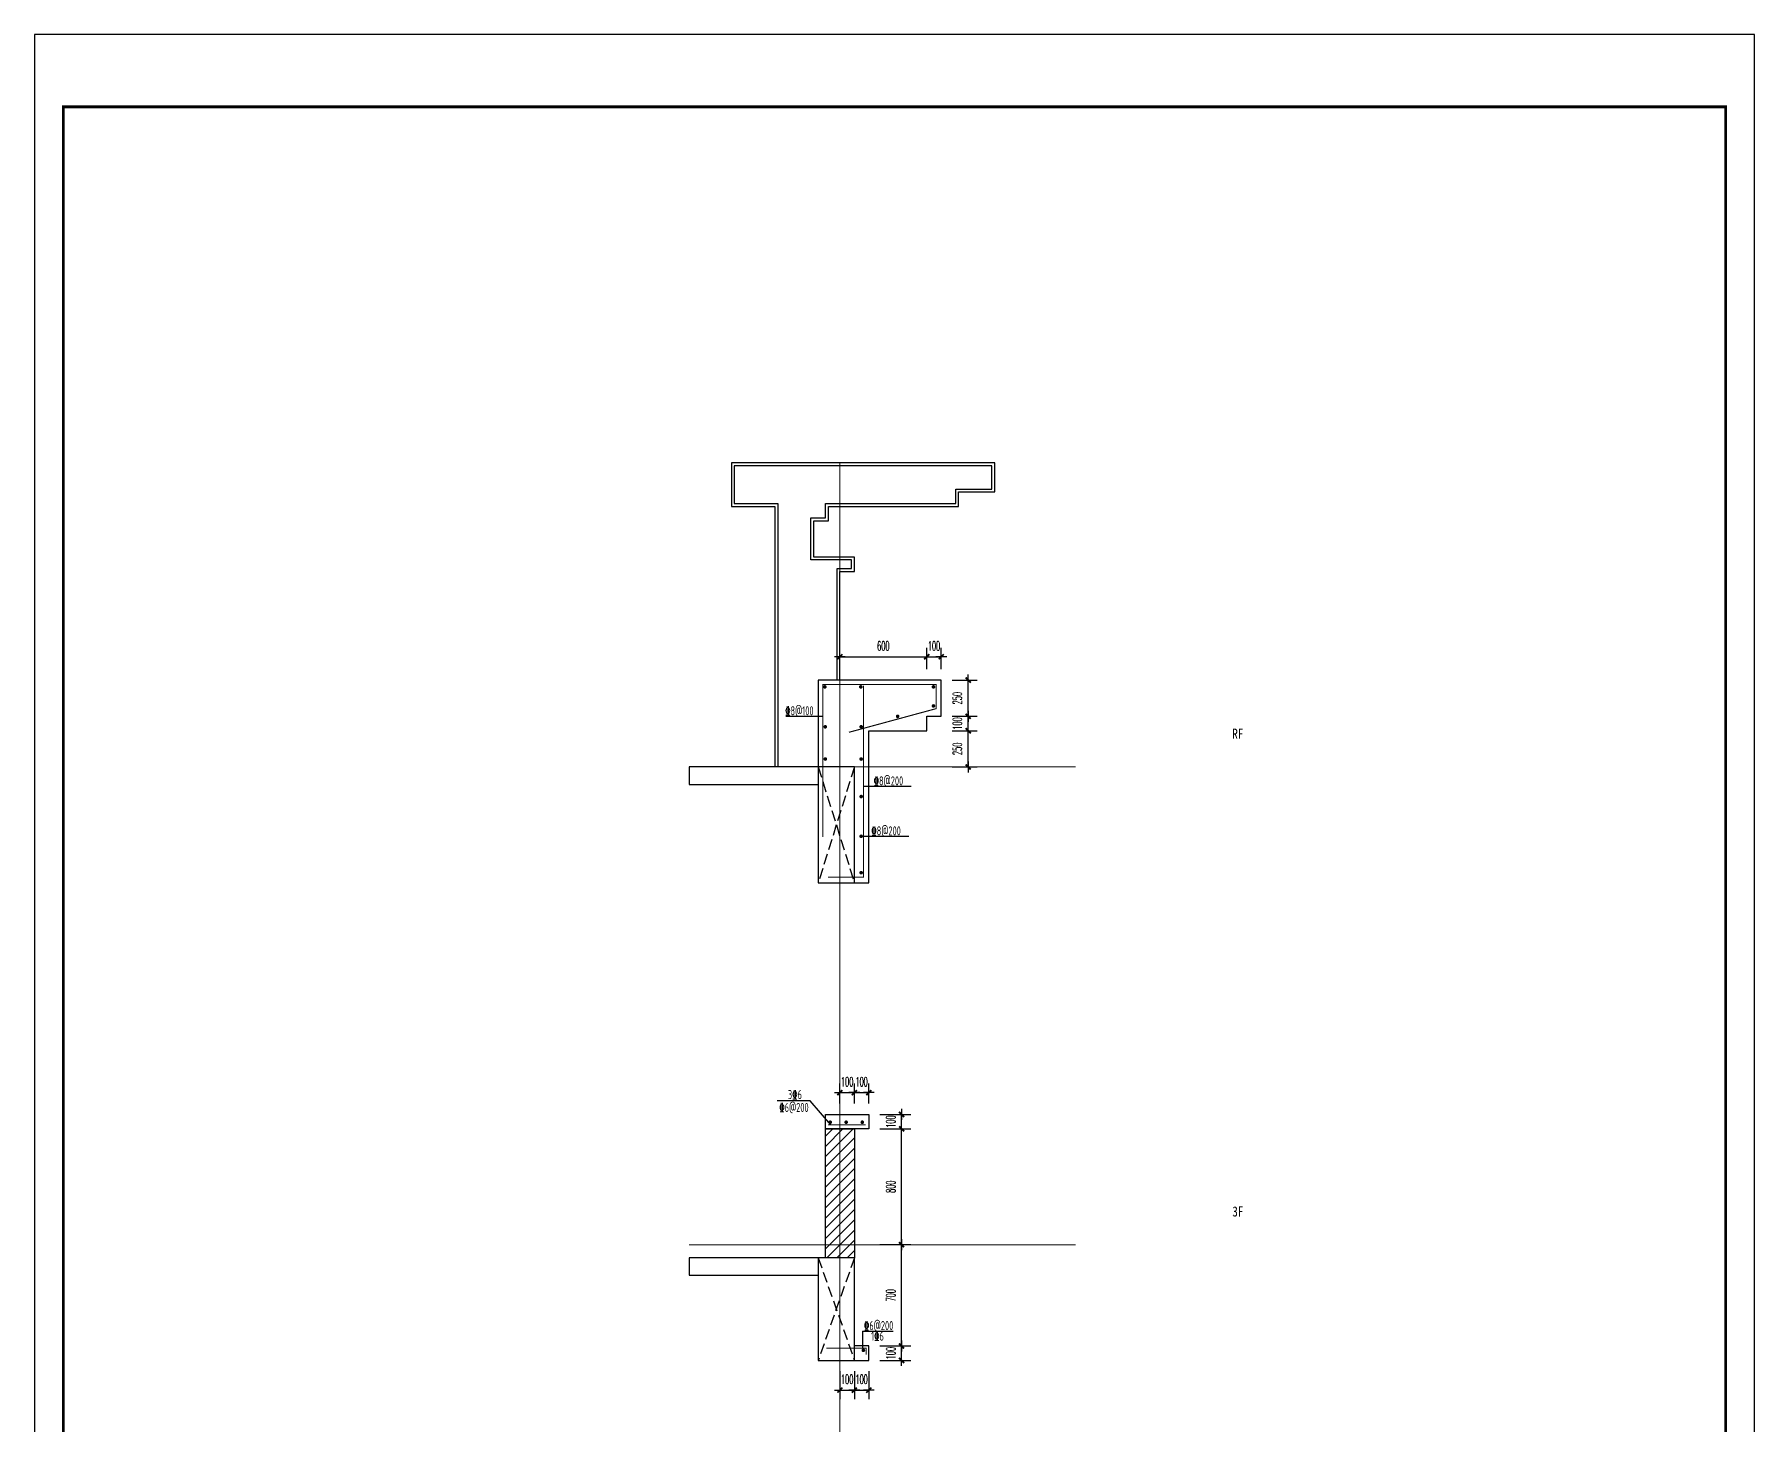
# Model space of a CAD drawing. Extents: x 169490 to 7584583, y -2399407 to 1374371.
# Drawn here: x 788745 to 800625, y 478782 to 488385 of the extents above; entities that cross this region are included whole.
import ezdxf

# ---------------------------------------------------------------- set-up
doc = ezdxf.new("R2010")
doc.units = 0
doc.header["$LTSCALE"] = 100
for name, pattern in [('ACAD_ISO10W100', [18.5, 12, -3, 0.5, -3]), ('DASH', [0.35, 0.25, -0.1]), ('DOTE', [2.42, 2, -0.2, 0.02, -0.2])]:
    doc.linetypes.add(name, pattern=pattern)
doc.layers.get('0').update_dxf_attribs({"linetype": 'CONTINUOUS'})
doc.layers.get('DEFPOINTS').update_dxf_attribs({"linetype": 'CONTINUOUS'})
for name, color, linetype in [('A-TEXT(房间)', 243, 'CONTINUOUS'), ('PUB_HATCH', 8, 'CONTINUOUS'), ('S-DETL-RBAR', 1, 'CONTINUOUS'), ('S-DETL-TEXT', 7, 'CONTINUOUS'), ('TEXT', 7, 'CONTINUOUS'), ('WALL', 7, 'CONTINUOUS'), ('图框', 140, 'CONTINUOUS'), ('尺寸标注', 3, 'CONTINUOUS'), ('立面-2', 45, 'CONTINUOUS')]:
    doc.layers.add(name, color=color, linetype=linetype)
doc.layers.add('DOTE', color=147, linetype='DOTE', lineweight=15)
doc.layers.add('rein', color=10, linetype='CONTINUOUS', lineweight=18)
doc.styles.add('DIM_FONT_T3', font='SIMPLEX', dxfattribs={"width": 0.494118, "bigfont": 'GBCBIG'})
doc.styles.add('TSSD_REIN', font='tssdeng.shx', dxfattribs={"width": 0.7, "bigfont": 'hztxt.shx'})
doc.styles.add('黑体', font='simhei.ttf', dxfattribs={"width": 0.7})
doc.dimstyles.new('DIMN100$TCH&&25', dxfattribs={"dimtxt": 63.75, "dimasz": 0.25, "dimexe": 62.5, "dimexo": 75, "dimgap": 43.125, "dimtad": 1, "dimdec": 0, "dimzin": 0, "dimdsep": 46, "dimtxsty": 'DIM_FONT_T3', "dimblk": '_DIMX', "dimcen": 0.09, "dimclrt": 7, "dimadec": 0, "dimazin": 0, "dimtfac": 1, "dimtdec": 0, "dimtix": 1, "dimtmove": 2, "dimatfit": 3, "dimldrblk": '_DIMX', "dimfxl": 10, "dimtolj": 1, "dimtzin": 0, "dimarcsym": 0})

# ---------------------------------------------------------------- blocks, each defined once
blk = doc.blocks.new('_DIMX')
blk.add_line((-150, 0), (150, 0))
at = {"const_width": 50}
blk.add_lwpolyline([(-70, -70), (70, 70)], dxfattribs=at)
blk = doc.blocks.new('*D666')
at = {"layer": 'DEFPOINTS', "color": 0, "transparency": 16777216}
for p in [(794508, 480925), (794734, 480925), (794508, 480825)]:
    blk.add_point(p, dxfattribs=at)
at = {"layer": '尺寸标注', "color": 0, "lineweight": -2, "transparency": 16777216}
for p, q in [((794583, 480925), (794797, 480925)), ((794734, 480925), (794734, 480925)), ((794734, 480825), (794734, 480925)), ((794583, 480825), (794797, 480825)), ((794734, 480825), (794734, 480824))]:
    blk.add_line(p, q, dxfattribs=at)
at = {"layer": '尺寸标注', "color": 0, "lineweight": -2, "transparency": 16777216, "xscale": 0.25, "yscale": 0.25, "zscale": 0.25}
for p, rotation in [((794734, 480925), 270), ((794734, 480825), 90)]:
    blk.add_blockref('_DIMX', p, dxfattribs=dict(at, rotation=rotation))
at = {"layer": '尺寸标注', "color": 7, "transparency": 16777216, "insert": (794659, 480875), "char_height": 63.8, "attachment_point": 5, "rotation": 90, "style": 'DIM_FONT_T3'}
blk.add_mtext('\\A1;100', dxfattribs=at)
blk = doc.blocks.new('*D667')
at = {"layer": 'DEFPOINTS', "color": 0, "transparency": 16777216}
for p in [(794508, 480825), (794734, 480825), (794508, 480025)]:
    blk.add_point(p, dxfattribs=at)
at = {"layer": '尺寸标注', "color": 0, "lineweight": -2, "transparency": 16777216}
for p, q in [((794583, 480825), (794797, 480825)), ((794734, 480025), (794734, 480825)), ((794583, 480025), (794797, 480025))]:
    blk.add_line(p, q, dxfattribs=at)
at = {"layer": '尺寸标注', "color": 0, "lineweight": -2, "transparency": 16777216, "xscale": 0.25, "yscale": 0.25, "zscale": 0.25}
for p, rotation in [((794734, 480825), 90), ((794734, 480025), 270)]:
    blk.add_blockref('_DIMX', p, dxfattribs=dict(at, rotation=rotation))
at = {"layer": '尺寸标注', "color": 7, "transparency": 16777216, "insert": (794659, 480425), "char_height": 63.8, "attachment_point": 5, "rotation": 90, "style": 'DIM_FONT_T3'}
blk.add_mtext('\\A1;800', dxfattribs=at)
blk = doc.blocks.new('*D668')
at = {"layer": 'DEFPOINTS', "color": 0, "transparency": 16777216}
for p in [(794508, 480025), (794734, 480025), (794508, 479325)]:
    blk.add_point(p, dxfattribs=at)
at = {"layer": '尺寸标注', "color": 0, "lineweight": -2, "transparency": 16777216}
for p, q in [((794583, 480025), (794797, 480025)), ((794734, 479325), (794734, 480025)), ((794583, 479325), (794797, 479325))]:
    blk.add_line(p, q, dxfattribs=at)
at = {"layer": '尺寸标注', "color": 0, "lineweight": -2, "transparency": 16777216, "xscale": 0.25, "yscale": 0.25, "zscale": 0.25}
for p, rotation in [((794734, 480025), 90), ((794734, 479325), 270)]:
    blk.add_blockref('_DIMX', p, dxfattribs=dict(at, rotation=rotation))
at = {"layer": '尺寸标注', "color": 7, "transparency": 16777216, "insert": (794659, 479675), "char_height": 63.8, "attachment_point": 5, "rotation": 90, "style": 'DIM_FONT_T3'}
blk.add_mtext('\\A1;700', dxfattribs=at)
blk = doc.blocks.new('*D669')
at = {"layer": 'DEFPOINTS', "color": 0, "transparency": 16777216}
for p in [(794508, 479325), (794734, 479325), (794508, 479225)]:
    blk.add_point(p, dxfattribs=at)
at = {"layer": '尺寸标注', "color": 0, "lineweight": -2, "transparency": 16777216}
for p, q in [((794583, 479325), (794797, 479325)), ((794734, 479325), (794734, 479326)), ((794734, 479225), (794734, 479325)), ((794583, 479225), (794797, 479225)), ((794734, 479225), (794734, 479225))]:
    blk.add_line(p, q, dxfattribs=at)
at = {"layer": '尺寸标注', "color": 0, "lineweight": -2, "transparency": 16777216, "xscale": 0.25, "yscale": 0.25, "zscale": 0.25}
for p, rotation in [((794734, 479325), 270), ((794734, 479225), 90)]:
    blk.add_blockref('_DIMX', p, dxfattribs=dict(at, rotation=rotation))
at = {"layer": '尺寸标注', "color": 7, "transparency": 16777216, "insert": (794659, 479275), "char_height": 63.8, "attachment_point": 5, "rotation": 90, "style": 'DIM_FONT_T3'}
blk.add_mtext('\\A1;100', dxfattribs=at)
blk = doc.blocks.new('*D670')
at = {"layer": 'DEFPOINTS', "color": 0, "transparency": 16777216}
for p in [(794408, 479225), (794508, 479225), (794508, 479020)]:
    blk.add_point(p, dxfattribs=at)
at = {"layer": '尺寸标注', "color": 0, "lineweight": -2, "transparency": 16777216}
for p, q in [((794408, 479150), (794408, 478958)), ((794508, 479150), (794508, 478958)), ((794408, 479020), (794408, 479020)), ((794408, 479020), (794508, 479020)), ((794509, 479020), (794509, 479020))]:
    blk.add_line(p, q, dxfattribs=at)
at = {"layer": '尺寸标注', "color": 0, "lineweight": -2, "transparency": 16777216, "xscale": 0.25, "yscale": 0.25, "zscale": 0.25}
blk.add_blockref('_DIMX', (794408, 479020), dxfattribs=at)
at = {"layer": '尺寸标注', "color": 0, "lineweight": -2, "transparency": 16777216, "xscale": 0.25, "yscale": 0.25, "zscale": 0.25, "rotation": 180}
blk.add_blockref('_DIMX', (794508, 479020), dxfattribs=at)
at = {"layer": '尺寸标注', "color": 7, "transparency": 16777216, "insert": (794458, 479095), "char_height": 63.8, "attachment_point": 5, "style": 'DIM_FONT_T3'}
blk.add_mtext('\\A1;100', dxfattribs=at)
blk = doc.blocks.new('*D671')
at = {"layer": 'DEFPOINTS', "color": 0, "transparency": 16777216}
for p in [(794508, 481075), (794408, 480924), (794508, 480924)]:
    blk.add_point(p, dxfattribs=at)
at = {"layer": '尺寸标注', "color": 0, "lineweight": -2, "transparency": 16777216}
for p, q in [((794408, 480999), (794408, 481138)), ((794408, 481075), (794408, 481075)), ((794408, 481075), (794508, 481075)), ((794508, 480999), (794508, 481138)), ((794509, 481075), (794509, 481075))]:
    blk.add_line(p, q, dxfattribs=at)
at = {"layer": '尺寸标注', "color": 0, "lineweight": -2, "transparency": 16777216, "xscale": 0.25, "yscale": 0.25, "zscale": 0.25}
blk.add_blockref('_DIMX', (794408, 481075), dxfattribs=at)
at = {"layer": '尺寸标注', "color": 0, "lineweight": -2, "transparency": 16777216, "xscale": 0.25, "yscale": 0.25, "zscale": 0.25, "rotation": 180}
blk.add_blockref('_DIMX', (794508, 481075), dxfattribs=at)
at = {"layer": '尺寸标注', "color": 7, "transparency": 16777216, "insert": (794458, 481150), "char_height": 63.8, "attachment_point": 5, "style": 'DIM_FONT_T3'}
blk.add_mtext('\\A1;100', dxfattribs=at)
blk = doc.blocks.new('*D672')
at = {"layer": 'DEFPOINTS', "color": 0, "transparency": 16777216}
for p in [(795008, 484086), (794908, 483925), (795008, 483925)]:
    blk.add_point(p, dxfattribs=at)
at = {"layer": '尺寸标注', "color": 0, "lineweight": -2, "transparency": 16777216}
for p, q in [((794908, 484000), (794908, 484148)), ((795008, 484000), (795008, 484148)), ((794908, 484086), (794908, 484086)), ((794908, 484086), (795008, 484086)), ((795009, 484086), (795009, 484086))]:
    blk.add_line(p, q, dxfattribs=at)
at = {"layer": '尺寸标注', "color": 0, "lineweight": -2, "transparency": 16777216, "xscale": 0.25, "yscale": 0.25, "zscale": 0.25}
blk.add_blockref('_DIMX', (794908, 484086), dxfattribs=at)
at = {"layer": '尺寸标注', "color": 0, "lineweight": -2, "transparency": 16777216, "xscale": 0.25, "yscale": 0.25, "zscale": 0.25, "rotation": 180}
blk.add_blockref('_DIMX', (795008, 484086), dxfattribs=at)
at = {"layer": '尺寸标注', "color": 7, "transparency": 16777216, "insert": (794958, 484161), "char_height": 63.8, "attachment_point": 5, "style": 'DIM_FONT_T3'}
blk.add_mtext('\\A1;100', dxfattribs=at)
blk = doc.blocks.new('*D673')
at = {"layer": 'DEFPOINTS', "color": 0, "transparency": 16777216}
for p in [(794908, 484086), (794308, 483925), (794908, 483925)]:
    blk.add_point(p, dxfattribs=at)
at = {"layer": '尺寸标注', "color": 0, "lineweight": -2, "transparency": 16777216}
for p, q in [((794308, 484000), (794308, 484148)), ((794908, 484000), (794908, 484148)), ((794309, 484086), (794908, 484086))]:
    blk.add_line(p, q, dxfattribs=at)
at = {"layer": '尺寸标注', "color": 0, "lineweight": -2, "transparency": 16777216, "xscale": 0.25, "yscale": 0.25, "zscale": 0.25, "rotation": 180}
blk.add_blockref('_DIMX', (794308, 484086), dxfattribs=at)
at = {"layer": '尺寸标注', "color": 0, "lineweight": -2, "transparency": 16777216, "xscale": 0.25, "yscale": 0.25, "zscale": 0.25}
blk.add_blockref('_DIMX', (794908, 484086), dxfattribs=at)
at = {"layer": '尺寸标注', "color": 7, "transparency": 16777216, "insert": (794608, 484161), "char_height": 63.8, "attachment_point": 5, "style": 'DIM_FONT_T3'}
blk.add_mtext('\\A1;600', dxfattribs=at)
blk = doc.blocks.new('*D674')
at = {"layer": 'DEFPOINTS', "color": 0, "transparency": 16777216}
for p in [(795008, 483925), (795194, 483925), (795008, 483675)]:
    blk.add_point(p, dxfattribs=at)
at = {"layer": '尺寸标注', "color": 0, "lineweight": -2, "transparency": 16777216}
for p, q in [((795083, 483925), (795256, 483925)), ((795194, 483675), (795194, 483925)), ((795083, 483675), (795256, 483675))]:
    blk.add_line(p, q, dxfattribs=at)
at = {"layer": '尺寸标注', "color": 0, "lineweight": -2, "transparency": 16777216, "xscale": 0.25, "yscale": 0.25, "zscale": 0.25}
for p, rotation in [((795194, 483925), 90), ((795194, 483675), 270)]:
    blk.add_blockref('_DIMX', p, dxfattribs=dict(at, rotation=rotation))
at = {"layer": '尺寸标注', "color": 7, "transparency": 16777216, "insert": (795119, 483800), "char_height": 63.8, "attachment_point": 5, "rotation": 90, "style": 'DIM_FONT_T3'}
blk.add_mtext('\\A1;250', dxfattribs=at)
blk = doc.blocks.new('*D675')
at = {"layer": 'DEFPOINTS', "color": 0, "transparency": 16777216}
for p in [(795008, 483675), (795194, 483675), (795008, 483575)]:
    blk.add_point(p, dxfattribs=at)
at = {"layer": '尺寸标注', "color": 0, "lineweight": -2, "transparency": 16777216}
for p, q in [((795083, 483675), (795256, 483675)), ((795194, 483675), (795194, 483675)), ((795194, 483575), (795194, 483675)), ((795083, 483575), (795256, 483575)), ((795194, 483575), (795194, 483574))]:
    blk.add_line(p, q, dxfattribs=at)
at = {"layer": '尺寸标注', "color": 0, "lineweight": -2, "transparency": 16777216, "xscale": 0.25, "yscale": 0.25, "zscale": 0.25}
for p, rotation in [((795194, 483675), 270), ((795194, 483575), 90)]:
    blk.add_blockref('_DIMX', p, dxfattribs=dict(at, rotation=rotation))
at = {"layer": '尺寸标注', "color": 7, "transparency": 16777216, "insert": (795119, 483625), "char_height": 63.8, "attachment_point": 5, "rotation": 90, "style": 'DIM_FONT_T3'}
blk.add_mtext('\\A1;100', dxfattribs=at)
blk = doc.blocks.new('*D676')
at = {"layer": 'DEFPOINTS', "color": 0, "transparency": 16777216}
for p in [(795008, 483575), (795194, 483575), (795008, 483325)]:
    blk.add_point(p, dxfattribs=at)
at = {"layer": '尺寸标注', "color": 0, "lineweight": -2, "transparency": 16777216}
for p, q in [((795083, 483575), (795256, 483575)), ((795194, 483325), (795194, 483575)), ((795083, 483325), (795256, 483325))]:
    blk.add_line(p, q, dxfattribs=at)
at = {"layer": '尺寸标注', "color": 0, "lineweight": -2, "transparency": 16777216, "xscale": 0.25, "yscale": 0.25, "zscale": 0.25}
for p, rotation in [((795194, 483575), 90), ((795194, 483325), 270)]:
    blk.add_blockref('_DIMX', p, dxfattribs=dict(at, rotation=rotation))
at = {"layer": '尺寸标注', "color": 7, "transparency": 16777216, "insert": (795119, 483450), "char_height": 63.8, "attachment_point": 5, "rotation": 90, "style": 'DIM_FONT_T3'}
blk.add_mtext('\\A1;250', dxfattribs=at)
blk = doc.blocks.new('*D677')
at = {"layer": 'DEFPOINTS', "color": 0, "transparency": 16777216}
for p in [(794308, 479225), (794408, 479225), (794408, 479020)]:
    blk.add_point(p, dxfattribs=at)
at = {"layer": '尺寸标注', "color": 0, "lineweight": -2, "transparency": 16777216}
for p, q in [((794308, 479150), (794308, 478958)), ((794408, 479150), (794408, 478958)), ((794308, 479020), (794308, 479020)), ((794308, 479020), (794408, 479020)), ((794409, 479020), (794409, 479020))]:
    blk.add_line(p, q, dxfattribs=at)
at = {"layer": '尺寸标注', "color": 0, "lineweight": -2, "transparency": 16777216, "xscale": 0.25, "yscale": 0.25, "zscale": 0.25}
blk.add_blockref('_DIMX', (794308, 479020), dxfattribs=at)
at = {"layer": '尺寸标注', "color": 0, "lineweight": -2, "transparency": 16777216, "xscale": 0.25, "yscale": 0.25, "zscale": 0.25, "rotation": 180}
blk.add_blockref('_DIMX', (794408, 479020), dxfattribs=at)
at = {"layer": '尺寸标注', "color": 7, "transparency": 16777216, "insert": (794358, 479095), "char_height": 63.8, "attachment_point": 5, "style": 'DIM_FONT_T3'}
blk.add_mtext('\\A1;100', dxfattribs=at)
blk = doc.blocks.new('*D678')
at = {"layer": 'DEFPOINTS', "color": 0, "transparency": 16777216}
for p in [(794408, 481075), (794308, 480924), (794408, 480924)]:
    blk.add_point(p, dxfattribs=at)
at = {"layer": '尺寸标注', "color": 0, "lineweight": -2, "transparency": 16777216}
for p, q in [((794308, 480999), (794308, 481138)), ((794308, 481075), (794308, 481075)), ((794308, 481075), (794408, 481075)), ((794408, 480999), (794408, 481138)), ((794409, 481075), (794409, 481075))]:
    blk.add_line(p, q, dxfattribs=at)
at = {"layer": '尺寸标注', "color": 0, "lineweight": -2, "transparency": 16777216, "xscale": 0.25, "yscale": 0.25, "zscale": 0.25}
blk.add_blockref('_DIMX', (794308, 481075), dxfattribs=at)
at = {"layer": '尺寸标注', "color": 0, "lineweight": -2, "transparency": 16777216, "xscale": 0.25, "yscale": 0.25, "zscale": 0.25, "rotation": 180}
blk.add_blockref('_DIMX', (794408, 481075), dxfattribs=at)
at = {"layer": '尺寸标注', "color": 7, "transparency": 16777216, "insert": (794358, 481150), "char_height": 63.8, "attachment_point": 5, "style": 'DIM_FONT_T3'}
blk.add_mtext('\\A1;100', dxfattribs=at)

msp = doc.modelspace()

# ---------------------------------------------------------------- hatches: boundary and pattern name
at = {"layer": 'PUB_HATCH'}
h = msp.add_hatch(dxfattribs=at)
h.set_pattern_fill('普通砖', color=256, scale=20, style=0)
h.set_pattern_definition([(45, (-518419.22, -145534.774), (-35.3553532, 35.3553532), [])])
h.paths.add_polyline_path([(794208.3, 480824.8), (794408.3, 480824.8), (794408.3, 479934.8), (794208.3, 479934.8)])

# ---------------------------------------------------------------- linework, layer by layer
for p, q in [((794103.1, 481019, 0), (793873.8, 481019, 0)), ((794246.1, 480852.9), (794103.1, 481019, 0))]:
    msp.add_line(p, q)
at = {"layer": 'DOTE', "linetype": 'ACAD_ISO10W100', "ltscale": 100}
for p, q in [((794308.3, 485424.8), (794308.3, 471924.8)), ((793266.5, 483324.8), (795935.4, 483324.8)), ((793266.5, 480024.8), (795935.4, 480024.8))]:
    msp.add_line(p, q, dxfattribs=at)
at = {"layer": 'rein', "const_width": 7.5}
msp.add_lwpolyline([(794226.4, 480852.9), (794486.7, 480852.9)], dxfattribs=at)
at = {"layer": 'rein', "const_width": 12.5}
for points in [[(794235.1, 480870.7, 1), (794247.6, 480870.7, 1)], [(794345, 480870.7, 1), (794357.5, 480870.7, 1)], [(794456.5, 480870.7, 1), (794469, 480870.7, 1)]]:
    msp.add_lwpolyline(points, format="xyb", close=True, dxfattribs=at)
at = {"layer": 'S-DETL-RBAR', "const_width": 7.5}
for points in [[(794189.4, 482840.3), (794189.4, 483893.9), (794972.4, 483893.9), (794972.4, 483727.7), (794370, 483564.2)], [(794471.2, 483885.9), (794471.2, 482563.1), (794225.4, 482563.1)], [(794489.4, 479264.7), (794489.4, 479310.7), (794213.2, 479310.7)]]:
    msp.add_lwpolyline(points, dxfattribs=at)
at = {"layer": 'S-DETL-RBAR', "const_width": 12.5}
for points in [[(794197.7, 483878.1, 1), (794210.2, 483878.1, 1)], [(794446.3, 483878.1, 1), (794458.8, 483878.1, 1)], [(794948, 483878.1, 1), (794960.5, 483878.1, 1)], [(794948, 483746.3, 1), (794960.5, 483746.3, 1)], [(794700.8, 483674.2, 1), (794713.3, 483674.2, 1)], [(794200.8, 483602.3, 1), (794213.3, 483602.3, 1)], [(794448.7, 483602.3, 1), (794461.2, 483602.3, 1)], [(794200.8, 483379.6, 1), (794213.3, 483379.6, 1)], [(794448.7, 483379.6, 1), (794461.2, 483379.6, 1)], [(794448.7, 483120.5, 1), (794461.2, 483120.5, 1)], [(794448.7, 482845.9, 1), (794461.2, 482845.9, 1)], [(794448.7, 482594.5, 1), (794461.2, 482594.5, 1)], [(794464, 479295.2, 1), (794476.5, 479295.2, 1)]]:
    msp.add_lwpolyline(points, format="xyb", close=True, dxfattribs=at)
at = {"layer": 'S-DETL-TEXT'}
for p, q in [((793934.6, 483675.5), (794189.4, 483675.5)), ((794471.2, 483191.2), (794800.9, 483191.2)), ((794454.9, 482845.9), (794784.6, 482845.9)), ((794464.2, 479428.2), (794676.9, 479428.2)), ((794464.2, 479428.2), (794464.2, 479310.7))]:
    msp.add_line(p, q, dxfattribs=at)
at = {"layer": 'WALL'}
for p, q in [((795008.3, 483924.8), (794158.3, 483924.8)), ((794158.3, 483924.8), (794158.3, 483324.8)), ((795008.3, 483674.8), (795008.3, 483924.8)), ((794908.3, 483574.8), (794908.3, 483674.8)), ((794908.3, 483674.8), (795008.3, 483674.8)), ((794508.3, 482524.8), (794508.3, 483574.8)), ((794508.3, 483574.8), (794908.3, 483574.8)), ((794158.3, 483324.8), (793266.5, 483324.8)), ((793266.5, 483324.8), (793266.5, 483204.8)), ((793266.5, 483204.8), (794158.3, 483204.8)), ((794158.3, 483204.8), (794158.3, 482524.8)), ((794158.3, 482524.8), (794508.3, 482524.8)), ((794208.3, 480924.8), (794508.3, 480924.8)), ((794208.3, 480824.8), (794208.3, 480924.8)), ((794508.3, 480924.8), (794508.3, 480824.8)), ((794408.3, 480824.8), (794208.3, 480824.8)), ((794208.3, 480824.8), (794408.3, 480824.8)), ((794208.3, 479934.8), (794208.3, 480824.8)), ((794508.3, 480824.8), (794408.3, 480824.8)), ((794408.3, 480824.8), (794408.3, 480824.8)), ((794408.3, 480824.8), (794408.3, 479934.8)), ((794408.3, 479934.8), (793266.5, 479934.8)), ((793266.5, 479934.8), (793266.5, 479814.8)), ((794158.3, 479934.8), (794158.3, 479225.1)), ((794408.3, 479934.8), (794208.3, 479934.8)), ((794408.3, 479225.1), (794408.3, 479934.8)), ((793266.5, 479814.8), (794158.3, 479814.8)), ((794508.3, 479325.1), (794408.3, 479325.1)), ((794508.3, 479225.1), (794508.3, 479325.1)), ((794158.3, 479225.1), (794508.3, 479225.1))]:
    msp.add_line(p, q, dxfattribs=at)
at = {"layer": 'WALL', "linetype": 'DASH', "ltscale": 3}
for p, q in [((794408.3, 483324.8), (794158.3, 482524.8)), ((794158.3, 483324.8), (794408.3, 482524.8)), ((794408.3, 479934.8), (794158.3, 479225.1)), ((794158.3, 479934.8), (794408.3, 479225.1))]:
    msp.add_line(p, q, dxfattribs=at)
at = {"layer": 'WALL'}
msp.add_lwpolyline([(794408.3, 483324.8), (794158.3, 483324.8), (794158.3, 482524.8), (794408.3, 482524.8)], close=True, dxfattribs=at)
at = {"layer": '图框'}
msp.add_lwpolyline([(788745.1, 488385.4), (788745.1, 467365.4), (800625.1, 467365.4), (800625.1, 488385.4)], close=True, dxfattribs=at)
at = {"layer": '图框', "const_width": 20}
msp.add_lwpolyline([(788945.1, 487885.4), (788945.1, 467565.4), (800425.1, 467565.4), (800425.1, 487885.4)], close=True, dxfattribs=at)
at = {"layer": '立面-2', "color": 36}
for points in [[(794308.3, 483924.8), (794308.3, 484674.8), (794408.3, 484674.8), (794408.3, 484774.8), (794128.3, 484774.8), (794128.3, 485024.8), (794228.3, 485024.8), (794228.3, 485124.8), (795128.2, 485124.8), (795128.2, 485224.8), (795378.2, 485224.8), (795378.2, 485424.8), (793558.3, 485424.8), (793558.3, 485124.8), (793858.3, 485124.8), (793858.3, 483324.8)], [(794288.3, 483924.8), (794288.3, 484694.8), (794388.3, 484694.8), (794388.3, 484754.8), (794108.3, 484754.8), (794108.3, 485044.8), (794208.3, 485044.8), (794208.3, 485144.8), (795108.2, 485144.8), (795108.2, 485244.8), (795358.2, 485244.8), (795358.2, 485404.8), (793578.3, 485404.8), (793578.3, 485144.8), (793878.3, 485144.8), (793878.3, 483324.8)]]:
    msp.add_lwpolyline(points, dxfattribs=at)

# ---------------------------------------------------------------- texts
at = {"layer": 'A-TEXT(房间)', "style": '黑体', "width": 0.8}
for s, p in [('RF', (797018.3, 483519.3)), ('3F', (797018.3, 480219.3))]:
    msp.add_text(s, height=70, dxfattribs=at).set_placement(p)
at = {"layer": 'S-DETL-TEXT', "style": 'TSSD_REIN', "width": 0.7}
for s, p in [('%%1328@100', (793929.5, 483681.8, 3.7)), ('%%1328@200', (794541, 483197.5, 3.7)), ('%%1328@200', (794524.7, 482852.2, 3.7)), ('%%1326@200', (794473.8, 479434.6, 3.7)), ('1%%1326', (794523.1, 479361.7, 3.7))]:
    msp.add_text(s, height=62.5, dxfattribs=at).set_placement(p)
at = {"layer": 'TEXT', "color": 7, "style": 'TSSD_REIN', "width": 0.7}
for s, p in [('3%%1326', (793948.9, 481030.7, 3.7)), ('%%1326@200', (793889, 480941.6, 3.7))]:
    msp.add_text(s, height=62.5, dxfattribs=at).set_placement(p)

# ---------------------------------------------------------------- dimensions: what is measured, and where the dimension line sits
at = {"layer": '尺寸标注'}
for p1, p2, distance, picture, middle in [((794308.3, 483924.8), (794908.3, 483924.8), 160.9, '*D673', (794608.3, 484160.7)), ((794908.3, 483924.8), (795008.3, 483924.8), 160.9, '*D672', (794958.3, 484160.7)), ((795008.3, 483674.8), (795008.3, 483924.8), -185.7, '*D674', (795118.9, 483799.8)), ((795008.3, 483574.8), (795008.3, 483674.8), -185.7, '*D675', (795118.9, 483624.8)), ((795008.3, 483324.8), (795008.3, 483574.8), -185.7, '*D676', (795118.9, 483449.8)), ((794308.3, 480924.5), (794408.3, 480924.5), 150.6, '*D678', (794358.3, 481150.1)), ((794408.3, 480924.5), (794508.3, 480924.5), 150.6, '*D671', (794458.3, 481150.1)), ((794508.3, 480824.8), (794508.3, 480924.8), -226, '*D666', (794659.2, 480874.8)), ((794508.3, 480024.8), (794508.3, 480824.8), -226, '*D667', (794659.2, 480424.8)), ((794508.3, 479325.1), (794508.3, 480024.8), -226, '*D668', (794659.2, 479674.9)), ((794508.3, 479225.1), (794508.3, 479325.1), -226, '*D669', (794659.2, 479275.1)), ((794308.3, 479225.1), (794408.3, 479225.1), -204.8, '*D677', (794358.3, 479095.2)), ((794408.3, 479225.1), (794508.3, 479225.1), -204.8, '*D670', (794458.3, 479095.2))]:
    dim = msp.add_aligned_dim(p1=p1, p2=p2, distance=distance, dimstyle='DIMN100$TCH&&25', dxfattribs=at)
    dim.commit()
    dim.dimension.update_dxf_attribs({"geometry": picture, "text_midpoint": middle})

doc.saveas('drawing.dxf')
